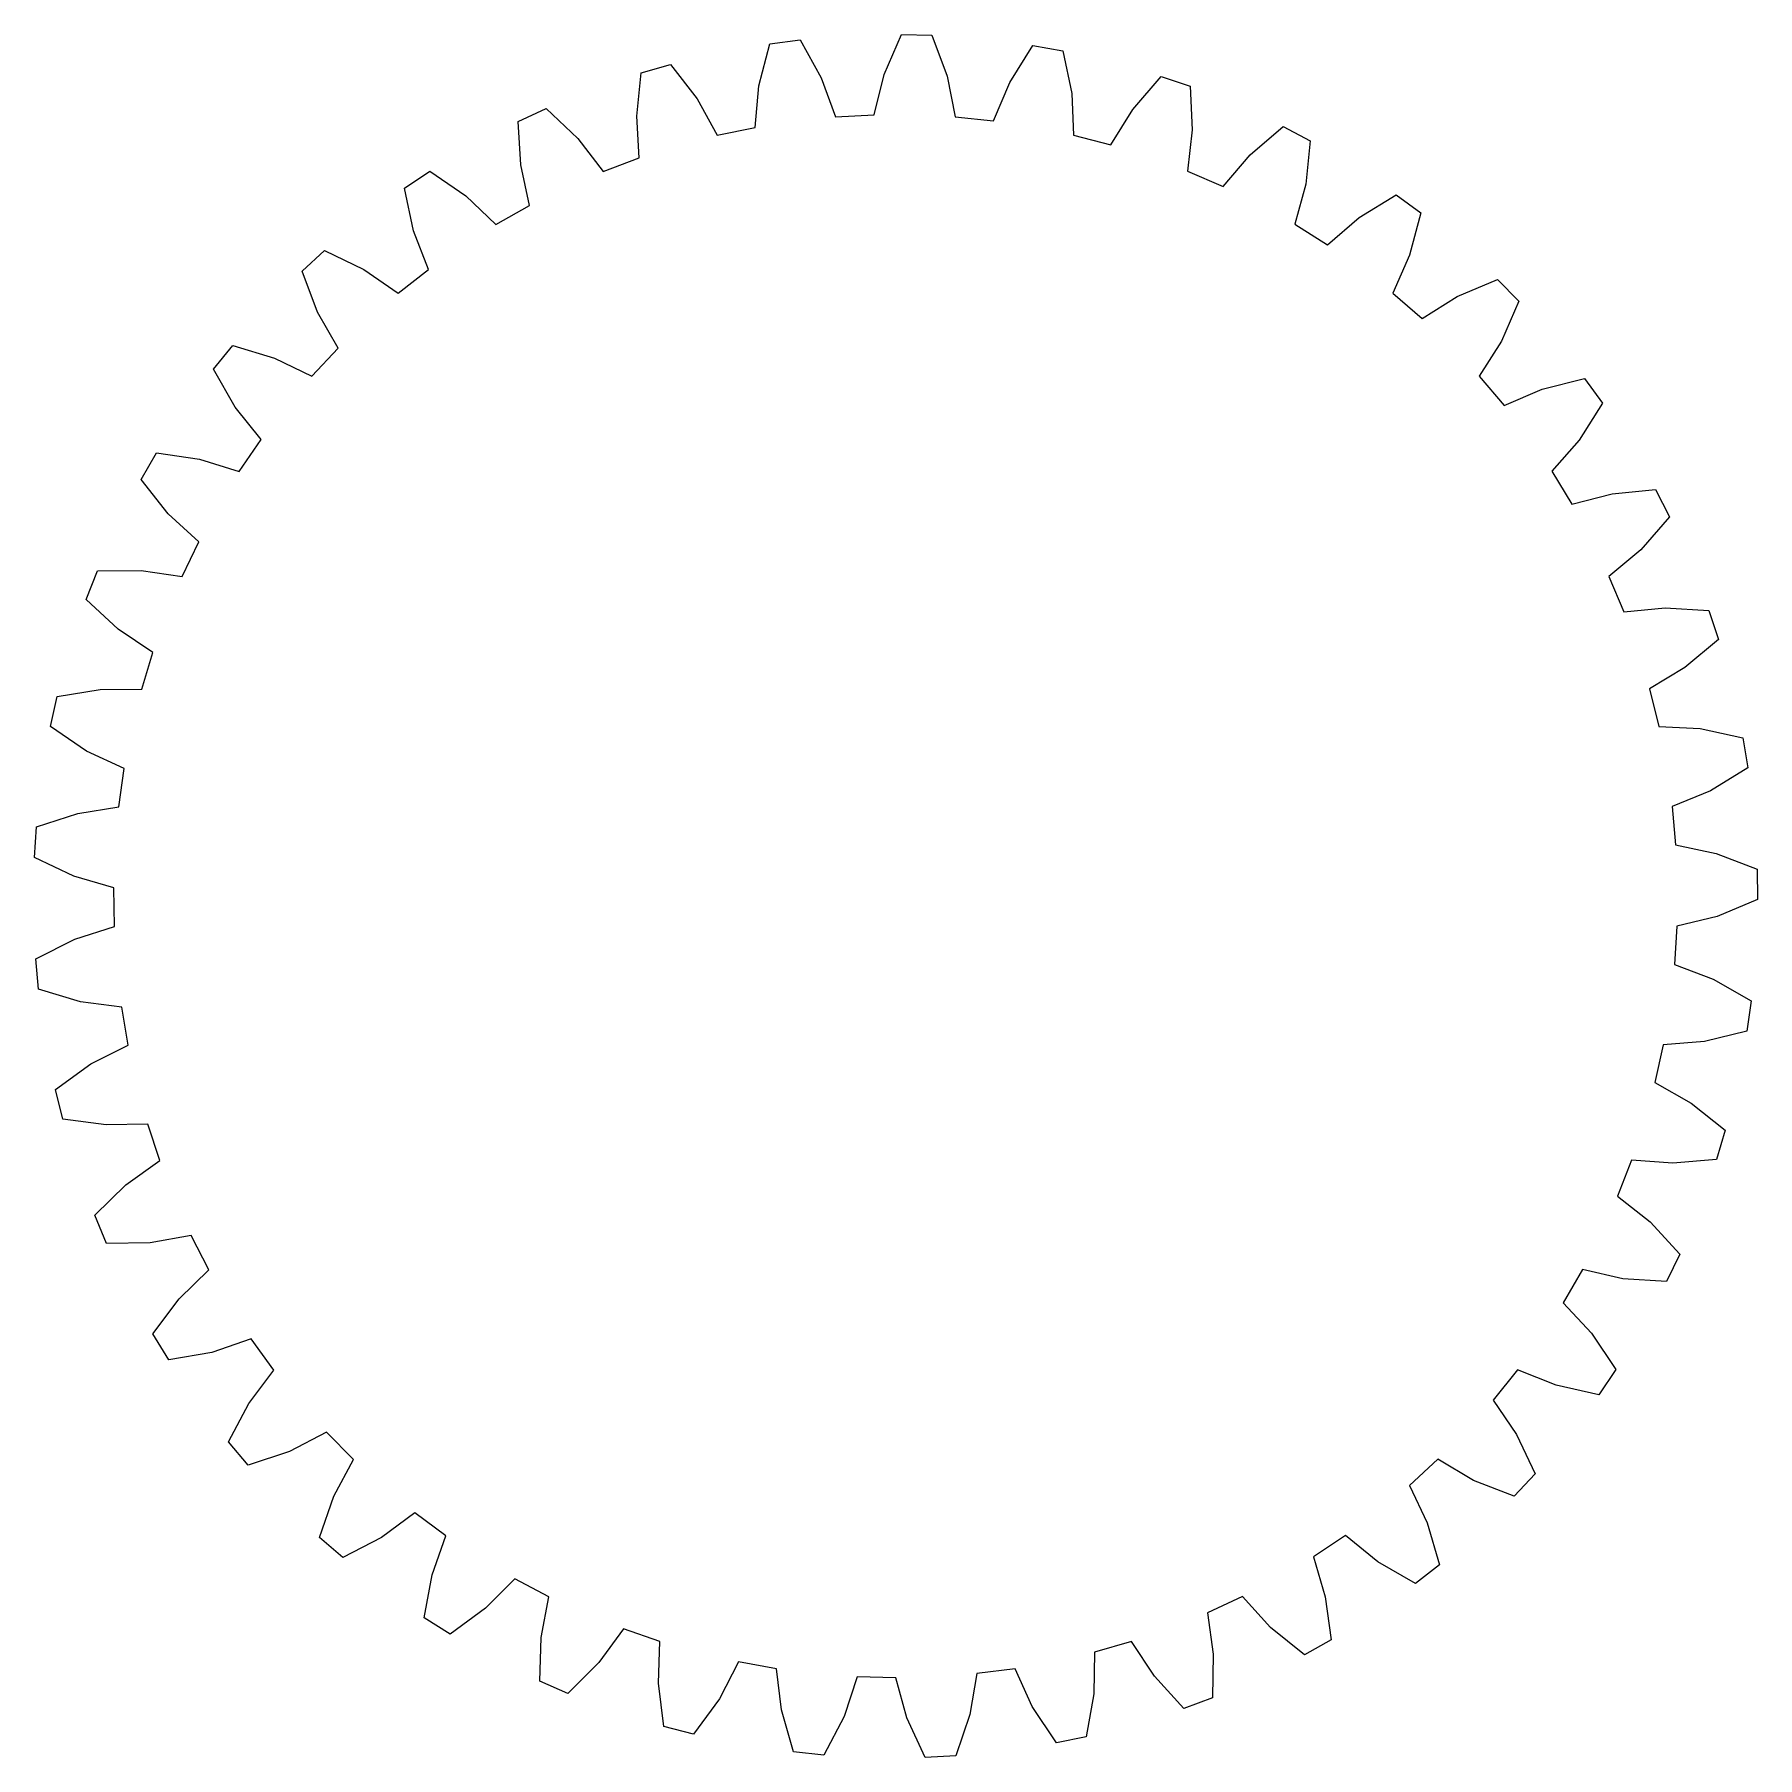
# Model space of a CAD drawing. Extents: x -10.3 to 10.3, y -10.3 to 10.3.
import ezdxf

# ---------------------------------------------------------------- set-up
doc = ezdxf.new("R2010")
doc.units = 0
doc.layers.add('Layer_1', color=7, linetype='CONTINUOUS')

msp = doc.modelspace()

# ---------------------------------------------------------------- linework, layer by layer
at = {"layer": 'Layer_1', "color": 7}
for p, q in [((-0.135567, 9.787723), (0.06909, 10.265892)), ((0.06909, 10.265892), (0.432996, 10.256861)), ((-1.627971, 9.652313), (-1.498705, 10.156136)), ((-1.498705, 10.156136), (-1.137704, 10.202872)), ((-1.137704, 10.202872), (-0.884364, 9.748607)), ((0.432996, 10.256861), (0.614025, 9.769266)), ((1.360013, 9.693602), (1.635266, 10.134913)), ((1.635266, 10.134913), (1.993547, 10.070566)), ((1.993547, 10.070566), (2.098021, 9.561042)), ((-3.03137, 9.808325), (-2.681737, 9.909643)), ((-2.681737, 9.909643), (-2.362023, 9.499377)), ((-3.082216, 9.290701), (-3.03137, 9.808325)), ((-1.67355, 9.159553), (-1.627971, 9.652313)), ((-0.884364, 9.748607), (-0.714762, 9.283702)), ((-0.255834, 9.307691), (-0.135567, 9.787723)), ((0.614025, 9.769266), (0.710672, 9.2839)), ((1.167878, 9.237531), (1.360013, 9.693602)), ((2.823717, 9.372405), (3.163112, 9.766528)), ((3.163112, 9.766528), (3.50737, 9.648249)), ((3.50737, 9.648249), (3.532841, 9.128734)), ((-2.362023, 9.499377), (-2.123441, 9.065799)), ((2.098021, 9.561042), (2.119447, 9.066617)), ((-4.492984, 9.230645), (-4.162914, 9.384145)), ((-4.162914, 9.384145), (-3.78432, 9.027501)), ((-3.05204, 8.796728), (-3.082216, 9.290701)), ((-0.714762, 9.283702), (-0.255834, 9.307691)), ((0.710672, 9.2839), (1.167878, 9.237531)), ((2.564217, 8.951019), (2.823717, 9.372405)), ((-4.464217, 8.711327), (-4.492984, 9.230645)), ((-2.123441, 9.065799), (-1.67355, 9.159553)), ((2.119447, 9.066617), (2.564217, 8.951019)), ((3.532841, 9.128734), (3.478545, 8.636849)), ((4.221235, 8.831526), (4.616814, 9.169233)), ((4.616814, 9.169233), (4.938984, 8.999787)), ((-3.78432, 9.027501), (-3.48235, 8.63541)), ((3.900451, 8.454675), (4.221235, 8.831526)), ((4.938984, 8.999787), (4.884856, 8.482473)), ((-5.849285, 8.436612), (-5.546513, 8.638712)), ((-5.546513, 8.638712), (-5.117917, 8.344015)), ((-4.358992, 8.227768), (-4.464217, 8.711327)), ((-3.48235, 8.63541), (-3.05204, 8.796728)), ((3.478545, 8.636849), (3.900451, 8.454675)), ((-5.741581, 7.927766), (-5.849285, 8.436612)), ((4.884856, 8.482473), (4.756108, 8.004643)), ((-5.117917, 8.344015), (-4.759634, 8.002639)), ((-4.759634, 8.002639), (-4.358992, 8.227768)), ((5.519811, 8.083665), (5.962305, 8.357026)), ((5.962305, 8.357026), (6.254832, 8.140364)), ((5.145264, 7.76021), (5.519811, 8.083665)), ((6.254832, 8.140364), (6.122374, 7.637387)), ((-5.563774, 7.465937), (-5.741581, 7.927766)), ((4.756108, 8.004643), (5.145264, 7.76021)), ((-7.068486, 7.444855), (-6.800109, 7.690784)), ((-6.800109, 7.690784), (-6.331552, 7.465006)), ((6.122374, 7.637387), (5.922191, 7.184816)), ((-6.884365, 6.958417), (-7.068486, 7.444855)), ((-6.331552, 7.465006), (-5.925358, 7.182304)), ((-5.925358, 7.182304), (-5.563774, 7.465937)), ((5.922191, 7.184816), (6.269474, 6.883854)), ((6.689006, 7.146321), (7.168047, 7.348956)), ((7.168047, 7.348956), (7.424075, 7.090187)), ((6.269474, 6.883854), (6.689006, 7.146321)), ((7.424075, 7.090187), (7.216385, 6.613316)), ((-6.638143, 6.529157), (-6.884365, 6.958417)), ((7.216385, 6.613316), (6.949466, 6.196615)), ((-8.122005, 6.278628), (-7.894314, 6.562629)), ((-7.894314, 6.562629), (-7.396779, 6.411019)), ((-7.396779, 6.411019), (-6.952195, 6.193651)), ((-6.952195, 6.193651), (-6.638143, 6.529157)), ((-7.865787, 5.825972), (-8.122005, 6.278628)), ((6.949466, 6.196615), (7.246736, 5.846151)), ((7.701418, 6.041505), (8.205772, 6.168618)), ((8.205772, 6.168618), (8.419301, 5.873809)), ((7.246736, 5.846151), (7.701418, 6.041505)), ((-7.556922, 5.439328), (-7.865787, 5.825972)), ((8.419301, 5.873809), (8.141256, 5.434248)), ((-7.816079, 5.059823), (-7.556922, 5.439328)), ((8.141256, 5.434248), (7.81385, 5.063154)), ((-8.985153, 4.965223), (-8.803486, 5.280662)), ((-8.803486, 5.280662), (-8.288636, 5.206777)), ((-8.288636, 5.206777), (-7.816079, 5.059823)), ((-8.662843, 4.557016), (-8.985153, 4.965223)), ((7.81385, 5.063154), (8.054139, 4.671429)), ((8.054139, 4.671429), (8.533316, 4.795099)), ((8.533316, 4.795099), (9.051163, 4.843726)), ((9.051163, 4.843726), (9.217187, 4.519791)), ((-8.298572, 4.222019), (-8.662843, 4.557016)), ((9.217187, 4.519791), (8.875297, 4.127813)), ((-8.496762, 3.807406), (-8.298572, 4.222019)), ((8.875297, 4.127813), (8.495084, 3.811047)), ((-9.637694, 3.535372), (-9.50631, 3.874857)), ((-9.50631, 3.874857), (-8.98621, 3.880501)), ((-8.98621, 3.880501), (-8.496762, 3.807406)), ((8.495084, 3.811047), (8.67276, 3.387233)), ((-9.256845, 3.181127), (-9.637694, 3.535372)), ((8.67276, 3.387233), (9.165198, 3.436312)), ((9.165198, 3.436312), (9.684401, 3.405324)), ((9.684401, 3.405324), (9.799029, 3.059827)), ((-8.845713, 2.905678), (-9.256845, 3.181127)), ((-8.978287, 2.465665), (-8.845713, 2.905678)), ((9.799029, 3.059827), (9.401312, 2.724632)), ((9.401312, 2.724632), (8.9772, 2.469616)), ((-9.473157, 2.462843), (-8.978287, 2.465665)), ((8.9772, 2.469616), (9.088098, 2.023649)), ((-10.064338, 2.022407), (-9.986313, 2.37795)), ((-9.986313, 2.37795), (-9.473157, 2.462843)), ((-9.633877, 1.730448), (-10.064338, 2.022407)), ((9.088098, 2.023649), (9.582257, 1.99712)), ((9.582257, 1.99712), (10.090648, 1.887251)), ((10.090648, 1.887251), (10.151192, 1.528292)), ((-9.185513, 1.520983), (-9.633877, 1.730448)), ((-9.249368, 1.065871), (-9.185513, 1.520983)), ((10.151192, 1.528292), (9.706967, 1.257754)), ((9.706967, 1.257754), (9.2489, 1.070443)), ((-9.738061, 0.987893), (-9.249368, 1.065871)), ((9.2489, 1.070443), (9.290419, 0.612114)), ((-10.255082, 0.462367), (-10.232245, 0.825672)), ((-10.232245, 0.825672), (-9.738061, 0.987893)), ((-9.785099, 0.239553), (-10.255082, 0.462367)), ((9.290419, 0.612114), (9.774715, 0.510317)), ((9.774715, 0.510317), (10.260375, 0.324135)), ((-9.310017, 0.100981), (-9.785099, 0.239553)), ((10.260375, 0.324135), (10.265416, -0.039847)), ((-9.303653, -0.358505), (-9.310017, 0.100981)), ((10.265416, -0.039847), (9.7851, -0.239435)), ((-9.774715, -0.510199), (-9.303653, -0.358505)), ((9.303809, -0.35461), (9.274982, -0.813249)), ((9.7851, -0.239435), (9.303809, -0.35461)), ((-10.238346, -0.745939), (-9.774715, -0.510199)), ((-10.205455, -1.108454), (-10.238346, -0.745939)), ((9.274982, -0.813249), (9.738061, -0.987775)), ((9.738061, -0.987775), (10.189609, -1.245924)), ((-9.706967, -1.256931), (-10.205455, -1.108454)), ((-9.216301, -1.321362), (-9.706967, -1.256931)), ((-9.139866, -1.774498), (-9.216301, -1.321362)), ((10.189609, -1.245924), (10.139031, -1.606407)), ((10.139031, -1.606407), (9.633878, -1.730302)), ((-9.582256, -1.996297), (-9.139866, -1.774498)), ((9.140647, -1.77066), (9.042145, -2.219534)), ((9.633878, -1.730302), (9.140647, -1.77066)), ((-10.004465, -2.300081), (-9.582256, -1.996297)), ((9.042145, -2.219534), (9.473158, -2.462697)), ((-9.916622, -2.653338), (-10.004465, -2.300081)), ((9.473158, -2.462697), (9.880007, -2.786745)), ((-9.401312, -2.723978), (-9.916622, -2.653338)), ((-8.906563, -2.712689), (-9.401312, -2.723978)), ((-8.761852, -3.148864), (-8.906563, -2.712689)), ((9.880007, -2.786745), (9.774992, -3.135289)), ((-9.165197, -3.435602), (-8.761852, -3.148864)), ((8.763238, -3.145223), (8.597369, -3.573806)), ((9.256846, -3.180642), (8.763238, -3.145223)), ((9.774992, -3.135289), (9.256846, -3.180642)), ((-9.536088, -3.800261), (-9.165197, -3.435602)), ((8.597369, -3.573806), (8.98621, -3.879904)), ((-9.395351, -4.135964), (-9.536088, -3.800261)), ((8.98621, -3.879904), (9.338826, -4.262259)), ((-8.388061, -4.040573), (-8.875297, -4.127215)), ((-8.178463, -4.44957), (-8.388061, -4.040573)), ((-8.875297, -4.127215), (-9.395351, -4.135964)), ((9.338826, -4.262259), (9.181838, -4.590681)), ((-8.533316, -4.794502), (-8.178463, -4.44957)), ((8.180424, -4.44607), (7.951078, -4.844286)), ((8.662843, -4.556419), (8.180424, -4.44607)), ((9.181838, -4.590681), (8.662843, -4.556419)), ((-8.844195, -5.211485), (-8.533316, -4.794502)), ((7.951078, -4.844286), (8.288637, -5.206179)), ((-8.653861, -5.521788), (-8.844195, -5.211485)), ((-7.67295, -5.273659), (-8.141255, -5.43365)), ((-7.403381, -5.645853), (-7.67295, -5.273659)), ((8.288637, -5.206179), (8.578751, -5.637895)), ((-8.141255, -5.43365), (-8.653861, -5.521788)), ((-7.701417, -6.040908), (-7.403381, -5.645853)), ((7.405869, -5.642692), (7.11842, -6.001256)), ((7.865787, -5.825403), (7.405869, -5.642692)), ((8.578751, -5.637895), (8.373469, -5.938489)), ((8.373469, -5.938489), (7.865787, -5.825403)), ((-7.945, -6.500479), (-7.701417, -6.040908)), ((7.11842, -6.001256), (7.39678, -6.410421)), ((-7.709529, -6.778072), (-7.945, -6.500479)), ((-6.777992, -6.383131), (-7.216385, -6.612718)), ((-6.454768, -6.709803), (-6.777992, -6.383131)), ((7.39678, -6.410421), (7.617598, -6.881337)), ((-7.216385, -6.612718), (-7.709529, -6.778072)), ((-6.689005, -7.145723), (-6.454768, -6.709803)), ((6.457725, -6.707065), (6.118912, -7.017538)), ((6.884366, -6.95782), (6.457725, -6.707065)), ((7.368835, -7.147106), (6.884366, -6.95782)), ((7.617598, -6.881337), (7.368835, -7.147106)), ((-6.859581, -7.6371), (-6.689005, -7.145723)), ((6.118912, -7.017538), (6.331553, -7.464409)), ((-5.724164, -7.342968), (-6.122373, -7.63679)), ((-5.354863, -7.61647), (-5.724164, -7.342968)), ((6.331553, -7.464409), (6.477892, -7.963519)), ((-6.584496, -7.875493), (-6.859581, -7.6371)), ((-6.122373, -7.63679), (-6.584496, -7.875493)), ((-5.51981, -8.083068), (-5.354863, -7.61647)), ((5.35822, -7.61424), (4.975984, -7.869341)), ((5.741582, -7.927168), (5.35822, -7.61424)), ((4.975984, -7.869341), (5.117917, -8.343446)), ((6.191478, -8.188196), (5.741582, -7.927168)), ((6.477892, -7.963519), (6.191478, -8.188196)), ((-5.613379, -8.594709), (-5.51981, -8.083068)), ((-4.536166, -8.130707), (-4.884856, -8.481876)), ((-4.129442, -8.344631), (-4.536166, -8.130707)), ((-4.221234, -8.830929), (-4.129442, -8.344631)), ((4.13312, -8.34291), (3.716421, -8.536712)), ((4.464218, -8.71073), (4.13312, -8.34291)), ((5.117917, -8.343446), (5.186353, -8.859038)), ((-5.305125, -8.788313), (-5.613379, -8.594709)), ((-4.884856, -8.481876), (-5.305125, -8.788313)), ((3.716421, -8.536712), (3.784321, -9.026904)), ((-3.241846, -8.727861), (-3.532841, -9.128137)), ((-2.807233, -8.877185), (-3.241846, -8.727861)), ((4.869, -9.037346), (4.464218, -8.71073)), ((-4.235605, -9.350838), (-4.221234, -8.830929)), ((-2.823715, -9.371807), (-2.807233, -8.877185)), ((2.369749, -9.003959), (2.362025, -9.498779)), ((2.811146, -8.876056), (2.369749, -9.003959)), ((3.082218, -9.290104), (2.811146, -8.876056)), ((3.784321, -9.026904), (3.77325, -9.546898)), ((5.186353, -8.859038), (4.869, -9.037346)), ((-3.532841, -9.128137), (-3.90141, -9.495139)), ((-1.871537, -9.120432), (-2.098018, -9.560445)), ((-1.419222, -9.201684), (-1.871537, -9.120432)), ((-1.360011, -9.693005), (-1.419222, -9.201684)), ((1.423279, -9.201148), (0.967533, -9.260189)), ((1.627973, -9.651715), (1.423279, -9.201148)), ((-3.90141, -9.495139), (-4.235605, -9.350838)), ((-2.75855, -9.887823), (-2.823715, -9.371807)), ((-0.457362, -9.299248), (-0.614022, -9.768668)), ((0.002053, -9.310537), (-0.457362, -9.299248)), ((0.13557, -9.787069), (0.002053, -9.310537)), ((0.967533, -9.260189), (0.884366, -9.74801)), ((3.4324, -9.674688), (3.082218, -9.290104)), ((-2.098018, -9.560445), (-2.406245, -9.979404)), ((2.362025, -9.498779), (2.271705, -10.011013)), ((3.77325, -9.546898), (3.4324, -9.674688)), ((-1.21684, -10.193046), (-1.360011, -9.693005)), ((-0.614022, -9.768668), (-0.854682, -10.229763)), ((0.353393, -10.259368), (0.13557, -9.787069)), ((0.884366, -9.74801), (0.716912, -10.240459)), ((1.915344, -10.085265), (1.627973, -9.651715)), ((-2.406245, -9.979404), (-2.75855, -9.887823)), ((2.271705, -10.011013), (1.915344, -10.085265)), ((-0.854682, -10.229763), (-1.21684, -10.193046)), ((0.716912, -10.240459), (0.353393, -10.259368))]:
    msp.add_line(p, q, dxfattribs=at)

doc.saveas('drawing.dxf')
